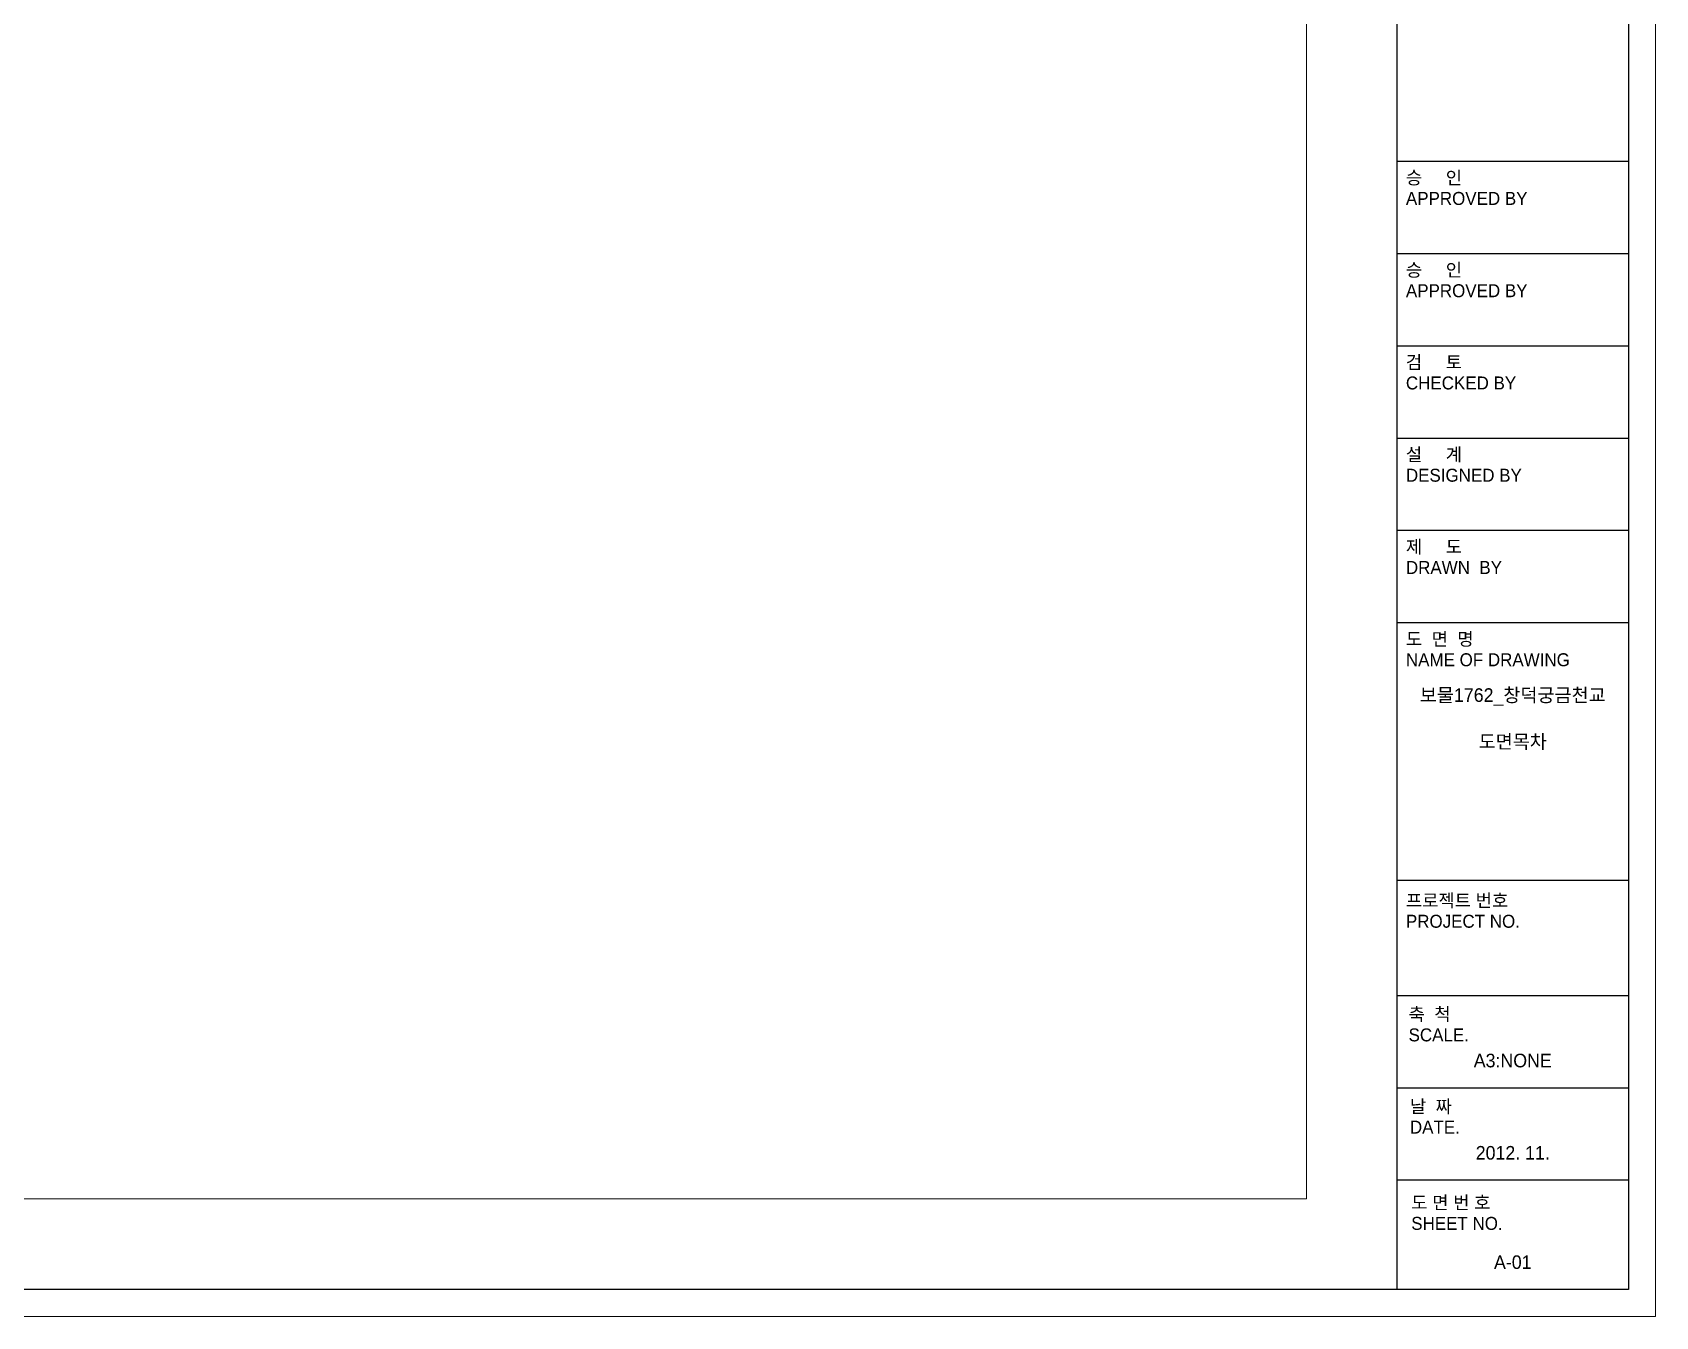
# Model space of a CAD drawing. Header units: millimetres. Extents: x -396231 to 224016, y 0 to 56679.
# Drawn here: x -261821 to -225984, y 0 to 28339 of the extents above; entities that cross this region are included whole.
import ezdxf
from ezdxf.enums import TextEntityAlignment as Align

# ---------------------------------------------------------------- set-up
doc = ezdxf.new("R2010")
doc.units = ezdxf.units.MM
doc.layers.add('Plot 설정선', color=251, linetype='Continuous', lineweight=9, plot=False)
doc.layers.add('text', color=7, linetype='Continuous')
doc.layers.add('WIPCO', color=3, linetype='Continuous', lineweight=9)
doc.styles.add('WIPCO', font='')
doc.styles.get('WIPCO').set_extended_font_data('Dotum')

msp = doc.modelspace()

# ---------------------------------------------------------------- linework, layer by layer
at = {"layer": 'Plot 설정선'}
msp.add_lwpolyline([(-306230.7, 56678.6), (-306230.7, 0), (-306230.7, 56678.6), (-225983.7, 56678.6), (-306230.7, 56678.6), (-306230.7, 0), (-306230.7, 56678.6), (-225983.7, 56678.6), (-225983.7, 0), (-306230.7, 0), (-225983.7, 0), (-225983.7, 56678.6), (-225983.7, 0), (-306230.7, 0)], dxfattribs=at)
msp.add_lwpolyline([(-303630.7, 54078.6), (-233688.3, 54078.6), (-233688.3, 2600), (-303630.7, 2600)], close=True, dxfattribs=at)
at = {"layer": 'WIPCO', "color": 3, "lineweight": -3}
msp.add_lwpolyline([(-226583.7, 600), (-305630.7, 600), (-305630.7, 56078.6), (-226583.7, 56078.6)], close=True, dxfattribs=at)
for points in [[(-231688.3, 600), (-231688.3, 56078.6)], [(-231688.3, 25498), (-226583.7, 25498)], [(-231688.3, 23461.7), (-226583.7, 23461.7)], [(-231688.3, 21425.4), (-226583.7, 21425.4)], [(-231688.3, 19389.1), (-226583.7, 19389.1)], [(-231688.3, 17352.8), (-226583.7, 17352.8)], [(-231688.3, 15316.6), (-226583.7, 15316.6)], [(-231688.3, 9631.3), (-226583.7, 9631.3)], [(-231688.3, 7085.9), (-226583.7, 7085.9)], [(-231688.3, 5049.7), (-226583.7, 5049.7)], [(-231688.3, 3013.4), (-226583.7, 3013.4)]]:
    msp.add_lwpolyline(points, dxfattribs=at)

# ---------------------------------------------------------------- texts
at = {"layer": 'text', "style": 'WIPCO'}
for s, p in [('보물1762_창덕궁금천교', (-229136, 13691.9)), ('도면목차', (-229136, 12691.9)), ('A3:NONE', (-229136, 5649.7)), ('2012. 11.', (-229136, 3613.4)), ('A-01', (-229136, 1200))]:
    msp.add_text(s, height=300, dxfattribs=at).set_placement(p, align=Align.MIDDLE)
at = {"layer": 'WIPCO', "color": 3, "lineweight": -3, "style": 'WIPCO'}
for s, height, p in [('승     인', 286.25, (-231495.5, 24991.5)), ('APPROVED BY', 286.253, (-231495.5, 24533.4)), ('승     인', 286.25, (-231495.5, 22955.3)), ('APPROVED BY', 286.253, (-231495.5, 22497.1)), ('검     토', 286.25, (-231495.5, 20919)), ('CHECKED BY', 286.25, (-231495.5, 20460.8)), ('설     계', 286.25, (-231495.5, 18882.7)), ('DESIGNED BY', 286.253, (-231495.5, 18424.5)), ('제     도', 286.25, (-231495.5, 16846.4)), ('DRAWN  BY', 286.25, (-231495.5, 16388.3)), ('도  면  명', 286.25, (-231495.5, 14810.2)), ('NAME OF DRAWING', 286.253, (-231495.5, 14352)), ('프로젝트 번호', 286.25, (-231495.5, 9038.3)), ('PROJECT NO.', 286.253, (-231495.5, 8580.2)), ('축  척', 286.25, (-231436.5, 6530.7)), ('SCALE.', 286.25, (-231436.5, 6072.5)), ('날  짜', 286.25, (-231407, 4495)), ('DATE.', 286.25, (-231407, 4036.9)), ('도 면 번 호', 286.25, (-231377.5, 2370.9)), ('SHEET NO.', 286.25, (-231377.5, 1912.7))]:
    msp.add_text(s, height=height, dxfattribs=at).set_placement(p)

doc.saveas('drawing.dxf')
